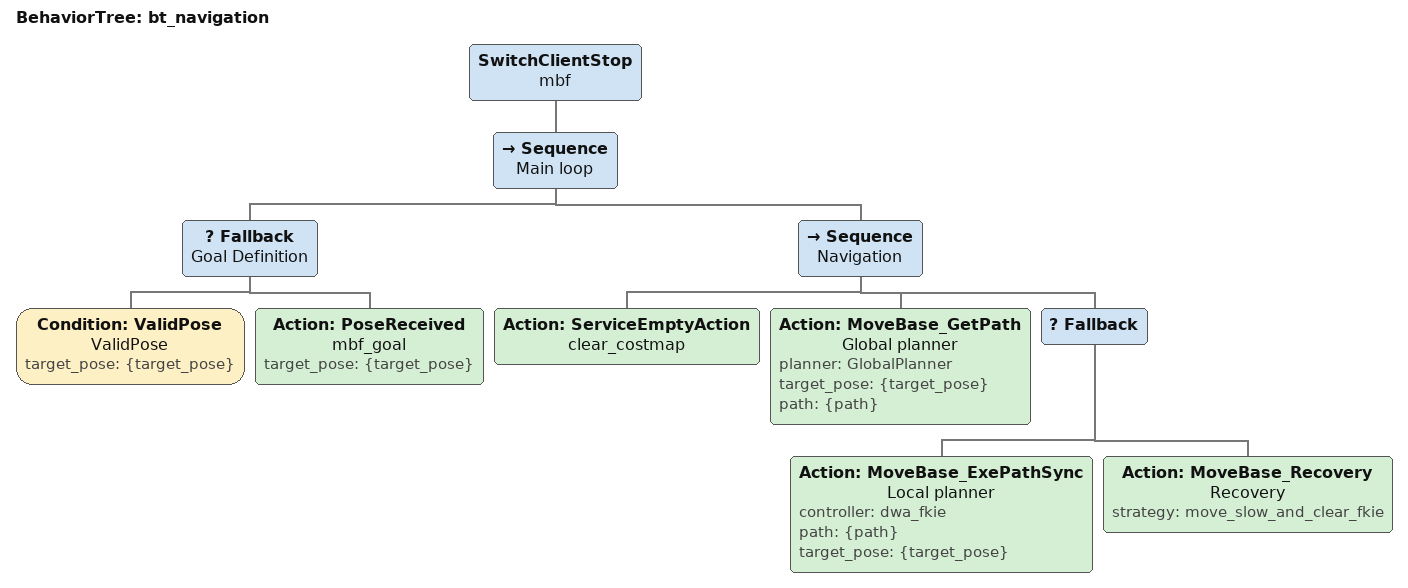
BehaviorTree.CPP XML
<root main_tree_to_execute="bt_navigation">
  <BehaviorTree ID="bt_navigation">
    <SwitchClientStop name="mbf">
      <Sequence name="Main loop">
        <Fallback name="Goal Definition">
          <Condition ID="ValidPose" name="ValidPose" target_pose="{target_pose}"/>
          <Action ID="PoseReceived" name="mbf_goal" target_pose="{target_pose}"/>
        </Fallback>
        <Sequence name="Navigation">
          <Action ID="ServiceEmptyAction" name="clear_costmap"/>
          <Action ID="MoveBase_GetPath" name="Global planner" planner="GlobalPlanner" target_pose="{target_pose}" path="{path}"/>
          <Fallback>
            <Action ID="MoveBase_ExePathSync" name="Local planner" controller="dwa_fkie" path="{path}" target_pose="{target_pose}"/>
            <Action ID="MoveBase_Recovery" name="Recovery" strategy="move_slow_and_clear_fkie"/>
          </Fallback>
        </Sequence>
      </Sequence>
    </SwitchClientStop>
  </BehaviorTree>
</root>
